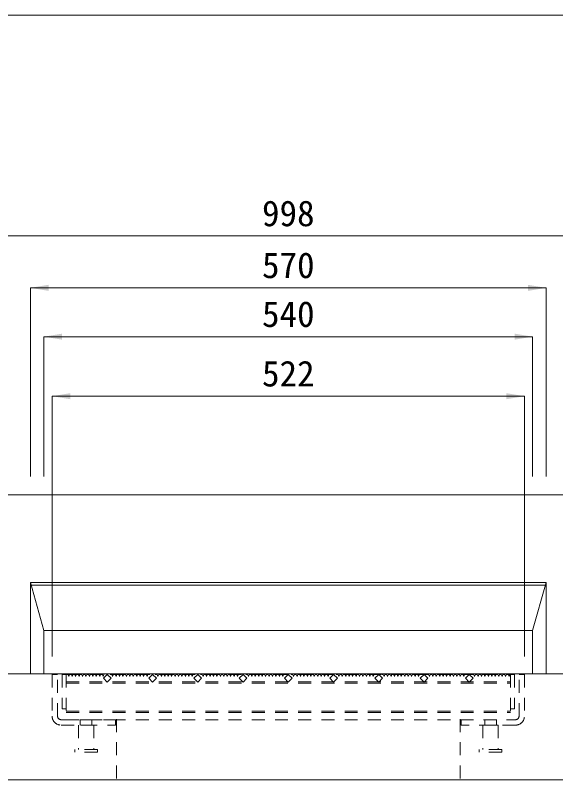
# Model space of a CAD drawing. Units: millimetres at full size. Extents: x 5964 to 125098, y -10801 to 28073.
# Drawn here: x 60199 to 60796, y -3638 to -2793 of the extents above; entities that cross this region are included whole.
import ezdxf
from ezdxf.enums import TextEntityAlignment as Align

# ---------------------------------------------------------------- set-up
doc = ezdxf.new("R2010")
doc.units = ezdxf.units.MM
doc.header["$LTSCALE"] = 19
doc.linetypes.add('USER1', pattern=[1.35, 0.75, -0.6])
for name, color, linetype, lineweight in [('インサート', 3, 'USER1', 9), ('グレーチング', 7, 'USER1', 5), ('図枠', 7, 'Continuous', 5), ('寸法線', 7, 'Continuous', 9), ('寸法表', 7, 'Continuous', 9), ('本体', 2, 'Continuous', 9)]:
    doc.layers.add(name, color=color, linetype=linetype, lineweight=lineweight)
doc.styles.add('ＭＳ ゴシック', font='')
doc.styles.get('ＭＳ ゴシック').set_extended_font_data('MS Gothic')

# ---------------------------------------------------------------- blocks, each defined once
blk = doc.blocks.new('filled_arrow')
at = {"color": 0, "linetype": 'Continuous', "lineweight": -2}
blk.add_solid([(7.5, 1.25), (0, 0), (7.5, -1.25)], dxfattribs=at)

msp = doc.modelspace()

# ---------------------------------------------------------------- linework, layer by layer
at = {"layer": 'インサート'}
for p, q in [((60268.65, -3577.99), (60268.65, -3604.99)), ((60285.65, -3577.99), (60268.65, -3577.99)), ((60285.65, -3577.99), (60285.65, -3604.99)), ((60715.65, -3577.99), (60715.65, -3604.99)), ((60732.65, -3577.99), (60715.65, -3577.99)), ((60732.65, -3577.99), (60732.65, -3604.99)), ((60289.65, -3604.99), (60264.65, -3604.99)), ((60264.65, -3604.99), (60264.65, -3607.99)), ((60289.65, -3607.99), (60264.65, -3607.99)), ((60289.65, -3604.99), (60289.65, -3607.99)), ((60736.65, -3604.99), (60711.65, -3604.99)), ((60711.65, -3604.99), (60711.65, -3607.99)), ((60736.65, -3607.99), (60711.65, -3607.99)), ((60736.65, -3604.99), (60736.65, -3607.99))]:
    msp.add_line(p, q, dxfattribs=at)
at = {"layer": 'グレーチング'}
for p, q in [((60239.65, -3521.99), (60239.65, -3567.99)), ((60239.65, -3521.99), (60245.65, -3521.99)), ((60245.65, -3567.99), (60245.65, -3521.99)), ((60250.65, -3521.99), (60250.65, -3559.99)), ((60250.65, -3521.99), (60255.15, -3521.99)), ((60255.15, -3521.99), (60746.15, -3521.99)), ((60255.15, -3521.99), (60255.15, -3571.99)), ((60255.15, -3521.99), (60255.15, -3559.99)), ((60255.15, -3521.99), (60257.15, -3521.99)), ((60257.15, -3521.99), (60258.05, -3524.09)), ((60258.05, -3524.09), (60258.95, -3521.99)), ((60258.95, -3521.99), (60260.95, -3521.99)), ((60260.95, -3521.99), (60261.85, -3524.09)), ((60261.85, -3524.09), (60262.75, -3521.99)), ((60262.75, -3521.99), (60264.75, -3521.99)), ((60264.75, -3521.99), (60265.65, -3524.09)), ((60265.65, -3524.09), (60266.55, -3521.99)), ((60266.55, -3521.99), (60268.55, -3521.99)), ((60268.55, -3521.99), (60269.45, -3524.09)), ((60269.45, -3524.09), (60270.35, -3521.99)), ((60270.35, -3521.99), (60272.35, -3521.99)), ((60272.35, -3521.99), (60273.25, -3524.09)), ((60273.25, -3524.09), (60274.15, -3521.99)), ((60274.15, -3521.99), (60276.15, -3521.99)), ((60276.15, -3521.99), (60277.05, -3524.09)), ((60277.05, -3524.09), (60277.95, -3521.99)), ((60277.95, -3521.99), (60279.95, -3521.99)), ((60279.95, -3521.99), (60280.85, -3524.09)), ((60280.85, -3524.09), (60281.75, -3521.99)), ((60281.75, -3521.99), (60283.75, -3521.99)), ((60283.75, -3521.99), (60284.65, -3524.09)), ((60284.65, -3524.09), (60285.55, -3521.99)), ((60285.55, -3521.99), (60287.55, -3521.99)), ((60287.55, -3521.99), (60288.45, -3524.09)), ((60288.45, -3524.09), (60289.35, -3521.99)), ((60289.35, -3521.99), (60291.35, -3521.99)), ((60291.35, -3521.99), (60292.25, -3524.09)), ((60292.25, -3524.09), (60293.15, -3521.99)), ((60293.15, -3521.99), (60295.15, -3521.99)), ((60295.15, -3521.99), (60296.05, -3524.09)), ((60296.05, -3524.09), (60296.95, -3521.99)), ((60300.65, -3521.99), (60296.41, -3526.23)), ((60304.89, -3526.23), (60300.65, -3521.99)), ((60303.65, -3521.99), (60305.65, -3521.99)), ((60305.65, -3521.99), (60306.55, -3524.09)), ((60306.55, -3524.09), (60307.45, -3521.99)), ((60307.45, -3521.99), (60309.45, -3521.99)), ((60309.45, -3521.99), (60310.35, -3524.09)), ((60310.35, -3524.09), (60311.25, -3521.99)), ((60311.25, -3521.99), (60313.25, -3521.99)), ((60313.25, -3521.99), (60314.15, -3524.09)), ((60314.15, -3524.09), (60315.05, -3521.99)), ((60315.05, -3521.99), (60317.05, -3521.99)), ((60317.05, -3521.99), (60317.95, -3524.09)), ((60317.95, -3524.09), (60318.85, -3521.99)), ((60318.85, -3521.99), (60320.85, -3521.99)), ((60320.85, -3521.99), (60321.75, -3524.09)), ((60321.75, -3524.09), (60322.65, -3521.99)), ((60322.65, -3521.99), (60324.65, -3521.99)), ((60324.65, -3521.99), (60325.55, -3524.09)), ((60325.55, -3524.09), (60326.45, -3521.99)), ((60326.45, -3521.99), (60328.45, -3521.99)), ((60328.45, -3521.99), (60329.35, -3524.09)), ((60329.35, -3524.09), (60330.25, -3521.99)), ((60330.25, -3521.99), (60332.25, -3521.99)), ((60332.25, -3521.99), (60333.15, -3524.09)), ((60333.15, -3524.09), (60334.05, -3521.99)), ((60334.05, -3521.99), (60336.05, -3521.99)), ((60336.05, -3521.99), (60336.95, -3524.09)), ((60336.95, -3524.09), (60337.85, -3521.99)), ((60337.85, -3521.99), (60339.85, -3521.99)), ((60339.85, -3521.99), (60340.75, -3524.09)), ((60340.75, -3524.09), (60341.65, -3521.99)), ((60341.65, -3521.99), (60343.65, -3521.99)), ((60343.65, -3521.99), (60344.55, -3524.09)), ((60344.55, -3524.09), (60345.45, -3521.99)), ((60345.45, -3521.99), (60347.65, -3521.99)), ((60350.65, -3521.99), (60346.41, -3526.23)), ((60354.89, -3526.23), (60350.65, -3521.99)), ((60353.65, -3521.99), (60355.65, -3521.99)), ((60355.65, -3521.99), (60356.55, -3524.09)), ((60356.55, -3524.09), (60357.45, -3521.99)), ((60357.45, -3521.99), (60359.45, -3521.99)), ((60359.45, -3521.99), (60360.35, -3524.09)), ((60360.35, -3524.09), (60361.25, -3521.99)), ((60361.25, -3521.99), (60363.25, -3521.99)), ((60363.25, -3521.99), (60364.15, -3524.09)), ((60364.15, -3524.09), (60365.05, -3521.99)), ((60365.05, -3521.99), (60367.05, -3521.99)), ((60367.05, -3521.99), (60367.95, -3524.09)), ((60367.95, -3524.09), (60368.85, -3521.99)), ((60368.85, -3521.99), (60370.85, -3521.99)), ((60370.85, -3521.99), (60371.75, -3524.09)), ((60371.75, -3524.09), (60372.65, -3521.99)), ((60372.65, -3521.99), (60374.65, -3521.99)), ((60374.65, -3521.99), (60375.55, -3524.09)), ((60375.55, -3524.09), (60376.45, -3521.99)), ((60376.45, -3521.99), (60378.45, -3521.99)), ((60378.45, -3521.99), (60379.35, -3524.09)), ((60379.35, -3524.09), (60380.25, -3521.99)), ((60380.25, -3521.99), (60382.25, -3521.99)), ((60382.25, -3521.99), (60383.15, -3524.09)), ((60383.15, -3524.09), (60384.05, -3521.99)), ((60384.05, -3521.99), (60386.05, -3521.99)), ((60386.05, -3521.99), (60386.95, -3524.09)), ((60386.95, -3524.09), (60387.85, -3521.99)), ((60387.85, -3521.99), (60389.85, -3521.99)), ((60389.85, -3521.99), (60390.75, -3524.09)), ((60390.75, -3524.09), (60391.65, -3521.99)), ((60391.65, -3521.99), (60393.65, -3521.99)), ((60393.65, -3521.99), (60394.55, -3524.09)), ((60394.55, -3524.09), (60395.45, -3521.99)), ((60395.45, -3521.99), (60397.65, -3521.99)), ((60400.65, -3521.99), (60396.41, -3526.23)), ((60404.89, -3526.23), (60400.65, -3521.99)), ((60403.65, -3521.99), (60405.65, -3521.99)), ((60405.65, -3521.99), (60406.55, -3524.09)), ((60406.55, -3524.09), (60407.45, -3521.99)), ((60407.45, -3521.99), (60409.45, -3521.99)), ((60409.45, -3521.99), (60410.35, -3524.09)), ((60410.35, -3524.09), (60411.25, -3521.99)), ((60411.25, -3521.99), (60413.25, -3521.99)), ((60413.25, -3521.99), (60414.15, -3524.09)), ((60414.15, -3524.09), (60415.05, -3521.99)), ((60415.05, -3521.99), (60417.05, -3521.99)), ((60417.05, -3521.99), (60417.95, -3524.09)), ((60417.95, -3524.09), (60418.85, -3521.99)), ((60418.85, -3521.99), (60420.85, -3521.99)), ((60420.85, -3521.99), (60421.75, -3524.09)), ((60421.75, -3524.09), (60422.65, -3521.99)), ((60422.65, -3521.99), (60424.65, -3521.99)), ((60424.65, -3521.99), (60425.55, -3524.09)), ((60425.55, -3524.09), (60426.45, -3521.99)), ((60426.45, -3521.99), (60428.45, -3521.99)), ((60428.45, -3521.99), (60429.35, -3524.09)), ((60429.35, -3524.09), (60430.25, -3521.99)), ((60430.25, -3521.99), (60432.25, -3521.99)), ((60432.25, -3521.99), (60433.15, -3524.09)), ((60433.15, -3524.09), (60434.05, -3521.99)), ((60434.05, -3521.99), (60436.05, -3521.99)), ((60436.05, -3521.99), (60436.95, -3524.09)), ((60436.95, -3524.09), (60437.85, -3521.99)), ((60437.85, -3521.99), (60439.85, -3521.99)), ((60439.85, -3521.99), (60440.75, -3524.09)), ((60440.75, -3524.09), (60441.65, -3521.99)), ((60441.65, -3521.99), (60443.65, -3521.99)), ((60443.65, -3521.99), (60444.55, -3524.09)), ((60444.55, -3524.09), (60445.45, -3521.99)), ((60445.45, -3521.99), (60447.65, -3521.99)), ((60450.65, -3521.99), (60446.41, -3526.23)), ((60454.89, -3526.23), (60450.65, -3521.99)), ((60453.65, -3521.99), (60455.65, -3521.99)), ((60455.65, -3521.99), (60456.55, -3524.09)), ((60456.55, -3524.09), (60457.45, -3521.99)), ((60457.45, -3521.99), (60459.45, -3521.99)), ((60459.45, -3521.99), (60460.35, -3524.09)), ((60460.35, -3524.09), (60461.25, -3521.99)), ((60461.25, -3521.99), (60463.25, -3521.99)), ((60463.25, -3521.99), (60464.15, -3524.09)), ((60464.15, -3524.09), (60465.05, -3521.99)), ((60465.05, -3521.99), (60467.05, -3521.99)), ((60467.05, -3521.99), (60467.95, -3524.09)), ((60467.95, -3524.09), (60468.85, -3521.99)), ((60468.85, -3521.99), (60470.85, -3521.99)), ((60470.85, -3521.99), (60471.75, -3524.09)), ((60471.75, -3524.09), (60472.65, -3521.99)), ((60472.65, -3521.99), (60474.65, -3521.99)), ((60474.65, -3521.99), (60475.55, -3524.09)), ((60475.55, -3524.09), (60476.45, -3521.99)), ((60476.45, -3521.99), (60478.45, -3521.99)), ((60478.45, -3521.99), (60479.35, -3524.09)), ((60479.35, -3524.09), (60480.25, -3521.99)), ((60480.25, -3521.99), (60482.25, -3521.99)), ((60482.25, -3521.99), (60483.15, -3524.09)), ((60483.15, -3524.09), (60484.05, -3521.99)), ((60484.05, -3521.99), (60486.05, -3521.99)), ((60486.05, -3521.99), (60486.95, -3524.09)), ((60486.95, -3524.09), (60487.85, -3521.99)), ((60487.85, -3521.99), (60489.85, -3521.99)), ((60489.85, -3521.99), (60490.75, -3524.09)), ((60490.75, -3524.09), (60491.65, -3521.99)), ((60491.65, -3521.99), (60493.65, -3521.99)), ((60493.65, -3521.99), (60494.55, -3524.09)), ((60494.55, -3524.09), (60495.45, -3521.99)), ((60495.45, -3521.99), (60497.65, -3521.99)), ((60500.65, -3521.99), (60496.41, -3526.23)), ((60504.89, -3526.23), (60500.65, -3521.99)), ((60503.65, -3521.99), (60505.65, -3521.99)), ((60505.65, -3521.99), (60506.55, -3524.09)), ((60506.55, -3524.09), (60507.45, -3521.99)), ((60507.45, -3521.99), (60509.45, -3521.99)), ((60509.45, -3521.99), (60510.35, -3524.09)), ((60510.35, -3524.09), (60511.25, -3521.99)), ((60511.25, -3521.99), (60513.25, -3521.99)), ((60513.25, -3521.99), (60514.15, -3524.09)), ((60514.15, -3524.09), (60515.05, -3521.99)), ((60515.05, -3521.99), (60517.05, -3521.99)), ((60517.05, -3521.99), (60517.95, -3524.09)), ((60517.95, -3524.09), (60518.85, -3521.99)), ((60518.85, -3521.99), (60520.85, -3521.99)), ((60520.85, -3521.99), (60521.75, -3524.09)), ((60521.75, -3524.09), (60522.65, -3521.99)), ((60522.65, -3521.99), (60524.65, -3521.99)), ((60524.65, -3521.99), (60525.55, -3524.09)), ((60525.55, -3524.09), (60526.45, -3521.99)), ((60526.45, -3521.99), (60528.45, -3521.99)), ((60528.45, -3521.99), (60529.35, -3524.09)), ((60529.35, -3524.09), (60530.25, -3521.99)), ((60530.25, -3521.99), (60532.25, -3521.99)), ((60532.25, -3521.99), (60533.15, -3524.09)), ((60533.15, -3524.09), (60534.05, -3521.99)), ((60534.05, -3521.99), (60536.05, -3521.99)), ((60536.05, -3521.99), (60536.95, -3524.09)), ((60536.95, -3524.09), (60537.85, -3521.99)), ((60537.85, -3521.99), (60539.85, -3521.99)), ((60539.85, -3521.99), (60540.75, -3524.09)), ((60540.75, -3524.09), (60541.65, -3521.99)), ((60541.65, -3521.99), (60543.65, -3521.99)), ((60543.65, -3521.99), (60544.55, -3524.09)), ((60544.55, -3524.09), (60545.45, -3521.99)), ((60545.45, -3521.99), (60547.65, -3521.99)), ((60550.65, -3521.99), (60546.41, -3526.23)), ((60554.89, -3526.23), (60550.65, -3521.99)), ((60553.65, -3521.99), (60555.65, -3521.99)), ((60555.65, -3521.99), (60556.55, -3524.09)), ((60556.55, -3524.09), (60557.45, -3521.99)), ((60557.45, -3521.99), (60559.45, -3521.99)), ((60559.45, -3521.99), (60560.35, -3524.09)), ((60560.35, -3524.09), (60561.25, -3521.99)), ((60561.25, -3521.99), (60563.25, -3521.99)), ((60563.25, -3521.99), (60564.15, -3524.09)), ((60564.15, -3524.09), (60565.05, -3521.99)), ((60565.05, -3521.99), (60567.05, -3521.99)), ((60567.05, -3521.99), (60567.95, -3524.09)), ((60567.95, -3524.09), (60568.85, -3521.99)), ((60568.85, -3521.99), (60570.85, -3521.99)), ((60570.85, -3521.99), (60571.75, -3524.09)), ((60571.75, -3524.09), (60572.65, -3521.99)), ((60572.65, -3521.99), (60574.65, -3521.99)), ((60574.65, -3521.99), (60575.55, -3524.09)), ((60575.55, -3524.09), (60576.45, -3521.99)), ((60576.45, -3521.99), (60578.45, -3521.99)), ((60578.45, -3521.99), (60579.35, -3524.09)), ((60579.35, -3524.09), (60580.25, -3521.99)), ((60580.25, -3521.99), (60582.25, -3521.99)), ((60582.25, -3521.99), (60583.15, -3524.09)), ((60583.15, -3524.09), (60584.05, -3521.99)), ((60584.05, -3521.99), (60586.05, -3521.99)), ((60586.05, -3521.99), (60586.95, -3524.09)), ((60586.95, -3524.09), (60587.85, -3521.99)), ((60587.85, -3521.99), (60589.85, -3521.99)), ((60589.85, -3521.99), (60590.75, -3524.09)), ((60590.75, -3524.09), (60591.65, -3521.99)), ((60591.65, -3521.99), (60593.65, -3521.99)), ((60593.65, -3521.99), (60594.55, -3524.09)), ((60594.55, -3524.09), (60595.45, -3521.99)), ((60595.45, -3521.99), (60597.65, -3521.99)), ((60600.65, -3521.99), (60596.41, -3526.23)), ((60604.89, -3526.23), (60600.65, -3521.99)), ((60603.65, -3521.99), (60605.65, -3521.99)), ((60605.65, -3521.99), (60606.55, -3524.09)), ((60606.55, -3524.09), (60607.45, -3521.99)), ((60607.45, -3521.99), (60609.45, -3521.99)), ((60609.45, -3521.99), (60610.35, -3524.09)), ((60610.35, -3524.09), (60611.25, -3521.99)), ((60611.25, -3521.99), (60613.25, -3521.99)), ((60613.25, -3521.99), (60614.15, -3524.09)), ((60614.15, -3524.09), (60615.05, -3521.99)), ((60615.05, -3521.99), (60617.05, -3521.99)), ((60617.05, -3521.99), (60617.95, -3524.09)), ((60617.95, -3524.09), (60618.85, -3521.99)), ((60618.85, -3521.99), (60620.85, -3521.99)), ((60620.85, -3521.99), (60621.75, -3524.09)), ((60621.75, -3524.09), (60622.65, -3521.99)), ((60622.65, -3521.99), (60624.65, -3521.99)), ((60624.65, -3521.99), (60625.55, -3524.09)), ((60625.55, -3524.09), (60626.45, -3521.99)), ((60626.45, -3521.99), (60628.45, -3521.99)), ((60628.45, -3521.99), (60629.35, -3524.09)), ((60629.35, -3524.09), (60630.25, -3521.99)), ((60630.25, -3521.99), (60632.25, -3521.99)), ((60632.25, -3521.99), (60633.15, -3524.09)), ((60633.15, -3524.09), (60634.05, -3521.99)), ((60634.05, -3521.99), (60636.05, -3521.99)), ((60636.05, -3521.99), (60636.95, -3524.09)), ((60636.95, -3524.09), (60637.85, -3521.99)), ((60637.85, -3521.99), (60639.85, -3521.99)), ((60639.85, -3521.99), (60640.75, -3524.09)), ((60640.75, -3524.09), (60641.65, -3521.99)), ((60641.65, -3521.99), (60643.65, -3521.99)), ((60643.65, -3521.99), (60644.55, -3524.09)), ((60644.55, -3524.09), (60645.45, -3521.99)), ((60645.45, -3521.99), (60647.65, -3521.99)), ((60650.65, -3521.99), (60646.41, -3526.23)), ((60654.89, -3526.23), (60650.65, -3521.99)), ((60653.65, -3521.99), (60655.65, -3521.99)), ((60655.65, -3521.99), (60656.55, -3524.09)), ((60656.55, -3524.09), (60657.45, -3521.99)), ((60657.45, -3521.99), (60659.45, -3521.99)), ((60659.45, -3521.99), (60660.35, -3524.09)), ((60660.35, -3524.09), (60661.25, -3521.99)), ((60661.25, -3521.99), (60663.25, -3521.99)), ((60663.25, -3521.99), (60664.15, -3524.09)), ((60664.15, -3524.09), (60665.05, -3521.99)), ((60665.05, -3521.99), (60667.05, -3521.99)), ((60667.05, -3521.99), (60667.95, -3524.09)), ((60667.95, -3524.09), (60668.85, -3521.99)), ((60668.85, -3521.99), (60670.85, -3521.99)), ((60670.85, -3521.99), (60671.75, -3524.09)), ((60671.75, -3524.09), (60672.65, -3521.99)), ((60672.65, -3521.99), (60674.65, -3521.99)), ((60674.65, -3521.99), (60675.55, -3524.09)), ((60675.55, -3524.09), (60676.45, -3521.99)), ((60676.45, -3521.99), (60678.45, -3521.99)), ((60678.45, -3521.99), (60679.35, -3524.09)), ((60679.35, -3524.09), (60680.25, -3521.99)), ((60680.25, -3521.99), (60682.25, -3521.99)), ((60682.25, -3521.99), (60683.15, -3524.09)), ((60683.15, -3524.09), (60684.05, -3521.99)), ((60684.05, -3521.99), (60686.05, -3521.99)), ((60686.05, -3521.99), (60686.95, -3524.09)), ((60686.95, -3524.09), (60687.85, -3521.99)), ((60687.85, -3521.99), (60689.85, -3521.99)), ((60689.85, -3521.99), (60690.75, -3524.09)), ((60690.75, -3524.09), (60691.65, -3521.99)), ((60691.65, -3521.99), (60693.65, -3521.99)), ((60693.65, -3521.99), (60694.55, -3524.09)), ((60694.55, -3524.09), (60695.45, -3521.99)), ((60695.45, -3521.99), (60697.65, -3521.99)), ((60700.65, -3521.99), (60696.41, -3526.23)), ((60704.89, -3526.23), (60700.65, -3521.99)), ((60703.65, -3521.99), (60705.65, -3521.99)), ((60705.65, -3521.99), (60706.55, -3524.09)), ((60706.55, -3524.09), (60707.45, -3521.99)), ((60707.45, -3521.99), (60709.45, -3521.99)), ((60709.45, -3521.99), (60710.35, -3524.09)), ((60710.35, -3524.09), (60711.25, -3521.99)), ((60711.25, -3521.99), (60713.25, -3521.99)), ((60713.25, -3521.99), (60714.15, -3524.09)), ((60714.15, -3524.09), (60715.05, -3521.99)), ((60715.05, -3521.99), (60717.05, -3521.99)), ((60717.05, -3521.99), (60717.95, -3524.09)), ((60717.95, -3524.09), (60718.85, -3521.99)), ((60718.85, -3521.99), (60720.85, -3521.99)), ((60720.85, -3521.99), (60721.75, -3524.09)), ((60721.75, -3524.09), (60722.65, -3521.99)), ((60722.65, -3521.99), (60724.65, -3521.99)), ((60724.65, -3521.99), (60725.55, -3524.09)), ((60725.55, -3524.09), (60726.45, -3521.99)), ((60726.45, -3521.99), (60728.45, -3521.99)), ((60728.45, -3521.99), (60729.35, -3524.09)), ((60729.35, -3524.09), (60730.25, -3521.99)), ((60730.25, -3521.99), (60732.25, -3521.99)), ((60732.25, -3521.99), (60733.15, -3524.09)), ((60733.15, -3524.09), (60734.05, -3521.99)), ((60734.05, -3521.99), (60736.05, -3521.99)), ((60736.05, -3521.99), (60736.95, -3524.09)), ((60736.95, -3524.09), (60737.85, -3521.99)), ((60737.85, -3521.99), (60739.85, -3521.99)), ((60739.85, -3521.99), (60740.75, -3524.09)), ((60740.75, -3524.09), (60741.65, -3521.99)), ((60741.65, -3521.99), (60743.65, -3521.99)), ((60743.65, -3521.99), (60744.55, -3524.09)), ((60744.55, -3524.09), (60745.45, -3521.99)), ((60750.65, -3521.99), (60746.15, -3521.99)), ((60746.15, -3521.99), (60746.15, -3571.99)), ((60746.15, -3521.99), (60746.15, -3559.99)), ((60750.65, -3521.99), (60750.65, -3559.99)), ((60755.65, -3567.99), (60755.65, -3521.99)), ((60761.65, -3521.99), (60755.65, -3521.99)), ((60761.65, -3521.99), (60761.65, -3567.99)), ((60255.15, -3529.99), (60746.15, -3529.99)), ((60255.15, -3531.49), (60746.15, -3531.49)), ((60296.41, -3526.23), (60300.65, -3530.48)), ((60300.65, -3530.48), (60304.89, -3526.23)), ((60346.41, -3526.23), (60350.65, -3530.48)), ((60350.65, -3530.48), (60354.89, -3526.23)), ((60396.41, -3526.23), (60400.65, -3530.48)), ((60400.65, -3530.48), (60404.89, -3526.23)), ((60446.41, -3526.23), (60450.65, -3530.48)), ((60450.65, -3530.48), (60454.89, -3526.23)), ((60496.41, -3526.23), (60500.65, -3530.48)), ((60500.65, -3530.48), (60504.89, -3526.23)), ((60546.41, -3526.23), (60550.65, -3530.48)), ((60550.65, -3530.48), (60554.89, -3526.23)), ((60596.41, -3526.23), (60600.65, -3530.48)), ((60600.65, -3530.48), (60604.89, -3526.23)), ((60646.41, -3526.23), (60650.65, -3530.48)), ((60650.65, -3530.48), (60654.89, -3526.23)), ((60696.41, -3526.23), (60700.65, -3530.48)), ((60700.65, -3530.48), (60704.89, -3526.23)), ((60250.65, -3559.99), (60255.15, -3559.99)), ((60255.15, -3562.49), (60746.15, -3562.49)), ((60255.15, -3563.99), (60746.15, -3563.99)), ((60750.65, -3559.99), (60746.15, -3559.99)), ((60310.65, -3571.99), (60249.65, -3571.99)), ((60255.15, -3571.99), (60746.15, -3571.99)), ((60270.65, -3571.99), (60270.65, -3577.99)), ((60283.65, -3571.99), (60283.65, -3577.99)), ((60309.65, -3577.99), (60309.65, -3571.99)), ((60690.65, -3571.99), (60751.65, -3571.99)), ((60691.65, -3577.99), (60691.65, -3571.99)), ((60717.65, -3571.99), (60717.65, -3577.99)), ((60730.65, -3571.99), (60730.65, -3577.99)), ((60249.67, -3577.99), (60309.65, -3577.99)), ((60751.65, -3577.99), (60691.65, -3577.99))]:
    msp.add_line(p, q, dxfattribs=at)
for centre, radius, start, end in [((60249.65, -3567.99), 10, 180, 270.12553), ((60249.65, -3567.99), 4, 180, 270), ((60751.65, -3567.99), 4, 270, 0), ((60751.65, -3567.99), 10, 270, 0)]:
    msp.add_arc(centre, radius, start, end, dxfattribs=at)
at = {"layer": '図枠', "lineweight": 13}
msp.add_line((58449.19, -2793.34), (62124.19, -2793.34), dxfattribs=at)
at = {"layer": '寸法線'}
for p, q in [((60001.65, -3037.27), (60999.65, -3037.27)), ((60785.65, -3094.62), (60215.65, -3094.62)), ((60215.65, -3303.33), (60215.65, -3094.62)), ((60785.65, -3303.33), (60785.65, -3094.62)), ((60230.65, -3148.61), (60770.65, -3148.61)), ((60230.65, -3303.33), (60230.65, -3148.61)), ((60770.65, -3303.33), (60770.65, -3148.61))]:
    msp.add_line(p, q, dxfattribs=at)
at = {"layer": '寸法表'}
for p, q in [((60239.65, -3214.39), (60761.65, -3214.39)), ((60239.65, -3501.99), (60239.65, -3214.39)), ((60761.65, -3501.99), (60761.65, -3214.39))]:
    msp.add_line(p, q, dxfattribs=at)
at = {"layer": '本体', "lineweight": 20}
for p, q in [((60007.65, -3323.33), (60993.65, -3323.33)), ((60007.65, -3521.35), (60993.65, -3521.35)), ((60001.65, -3638.33), (60999.65, -3638.33))]:
    msp.add_line(p, q, dxfattribs=at)
at = {"layer": '本体'}
for p, q in [((60215.65, -3420.33), (60785.65, -3420.33)), ((60230.65, -3473.33), (60215.65, -3420.33)), ((60215.65, -3420.33), (60215.65, -3521.35)), ((60770.65, -3473.33), (60785.65, -3420.33)), ((60785.65, -3420.33), (60785.65, -3521.35)), ((60230.65, -3473.33), (60770.65, -3473.33)), ((60230.65, -3473.33), (60230.65, -3521.35)), ((60770.65, -3473.33), (60770.65, -3521.35))]:
    msp.add_line(p, q, dxfattribs=at)
at = {"layer": '本体', "lineweight": 5}
msp.add_line((60216.5, -3423.33), (60784.8, -3423.33), dxfattribs=at)
at = {"layer": '本体', "linetype": 'USER1'}
for p, q in [((60310.65, -3571.34), (60310.65, -3638.33)), ((60690.65, -3571.34), (60690.65, -3638.33))]:
    msp.add_line(p, q, dxfattribs=at)

# ---------------------------------------------------------------- block references
at = {"layer": '寸法線', "xscale": 2.67, "yscale": 2.67}
for p in [(60215.65, -3094.62), (60230.65, -3148.61)]:
    msp.add_blockref('filled_arrow', p, dxfattribs=at)
at = {"layer": '寸法線', "xscale": 2.67, "yscale": 2.67, "rotation": 180}
for p in [(60785.65, -3094.62), (60770.65, -3148.61)]:
    msp.add_blockref('filled_arrow', p, dxfattribs=at)
at = {"layer": '寸法表', "xscale": 2.67, "yscale": 2.67}
msp.add_blockref('filled_arrow', (60239.65, -3214.39), dxfattribs=at)
at = {"layer": '寸法表', "xscale": 2.67, "yscale": 2.67, "rotation": 180}
msp.add_blockref('filled_arrow', (60761.65, -3214.39), dxfattribs=at)

# ---------------------------------------------------------------- texts
at = {"layer": '寸法線', "style": 'ＭＳ ゴシック'}
for s, p in [('998', (60500.65, -3012.27)), ('570', (60500.65, -3069.62)), ('540', (60500.65, -3123.61))]:
    msp.add_text(s, height=28.48, dxfattribs=at).set_placement(p, align=Align.MIDDLE_CENTER)
at = {"layer": '寸法表', "style": 'ＭＳ ゴシック'}
msp.add_text('522', height=28.48, dxfattribs=at).set_placement((60500.65, -3189.39), align=Align.MIDDLE_CENTER)

doc.saveas('drawing.dxf')
